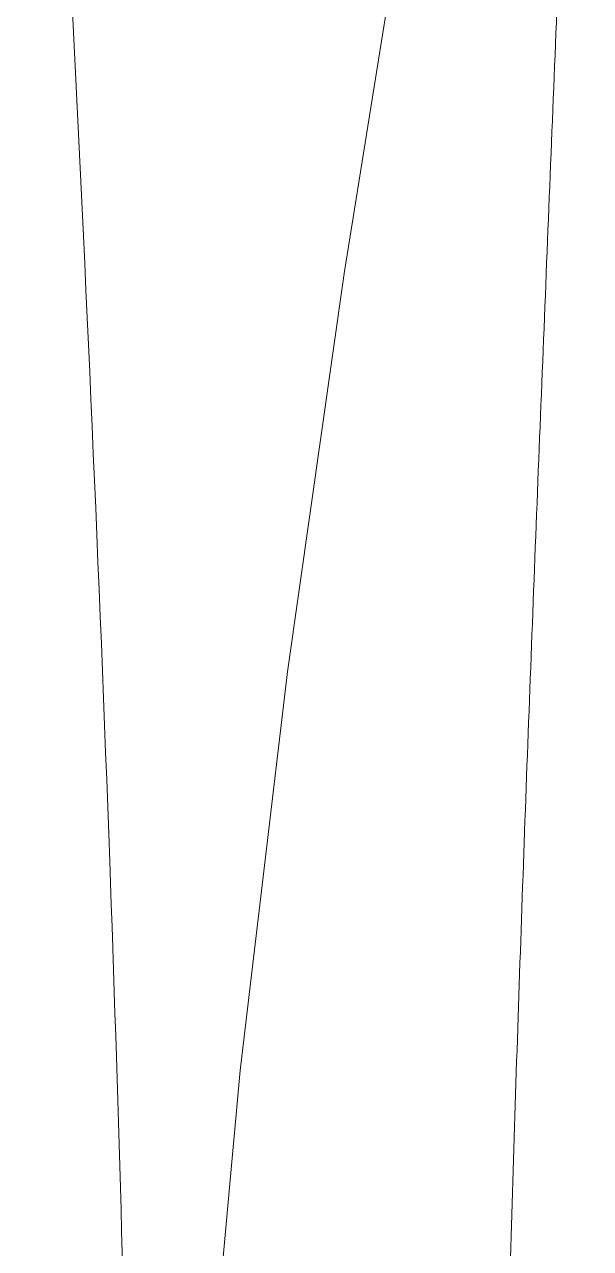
# Model space of a CAD drawing. Header units: millimetres. Extents: x 1680 to 166026, y 35966 to 91121.
# Drawn here: x 71785.5 to 71839.1, y 50788.3 to 50904.3 of the extents above; entities that cross this region are included whole.
import ezdxf

# ---------------------------------------------------------------- set-up
doc = ezdxf.new("R2010")
doc.units = ezdxf.units.MM
doc.layers.add('G-IMPT', color=8, linetype='Continuous', lineweight=18)
doc.layers.add('I-Furn', color=252, linetype='Continuous', lineweight=13)

# ---------------------------------------------------------------- blocks, each defined once
blk = doc.blocks.new('Furniture_Sofas-Armchairs_Icons-of-Denmark_ EC1-Sofa_Configuration7 - Default-V9-mebel yerləşmə planı')
at = {"layer": 'G-IMPT', "flags": 128}
for points in [[(1000.54, 190.4), (962.78, 191.18), (925.01, 193.38), (887.25, 196.82), (849.48, 201.32), (811.72, 206.68), (773.95, 212.74), (698.42, 226.15)], [(698.42, 226.15), (773.95, 212.74), (811.72, 206.68), (849.48, 201.32), (887.25, 196.82), (925.01, 193.38), (962.78, 191.18), (1000.54, 190.4)]]:
    blk.add_lwpolyline(points, dxfattribs=at)
at = {"layer": 'I-Furn'}
blk.add_open_spline([(701.84, 230.04), (712.91, 229.66), (735.04, 228.88), (768.22, 227.59), (801.4, 226.26), (834.53, 224.91), (867.72, 223.65), (900.88, 222.54), (934.08, 221.69), (967.3, 221.15), (989.46, 221.02), (1000.54, 221.02)], degree=3, dxfattribs=at)
blk.add_open_spline([(999.4, 187.02), (955.39, 187.01), (883.88, 185.45), (784.98, 180.97), (730.1, 177.9), (702.68, 176.38)], degree=3, knots=[0, 0, 0, 0, 0.444444, 0.722222, 1, 1, 1, 1], dxfattribs=at)

msp = doc.modelspace()

# ---------------------------------------------------------------- block references
at = {"layer": 'I-Furn', "rotation": 269.9999999999999}
msp.add_blockref('Furniture_Sofas-Armchairs_Icons-of-Denmark_ EC1-Sofa_Configuration7 - Default-V9-mebel yerləşmə planı', (71609.09, 51692.4), dxfattribs=at)

doc.saveas('drawing.dxf')
